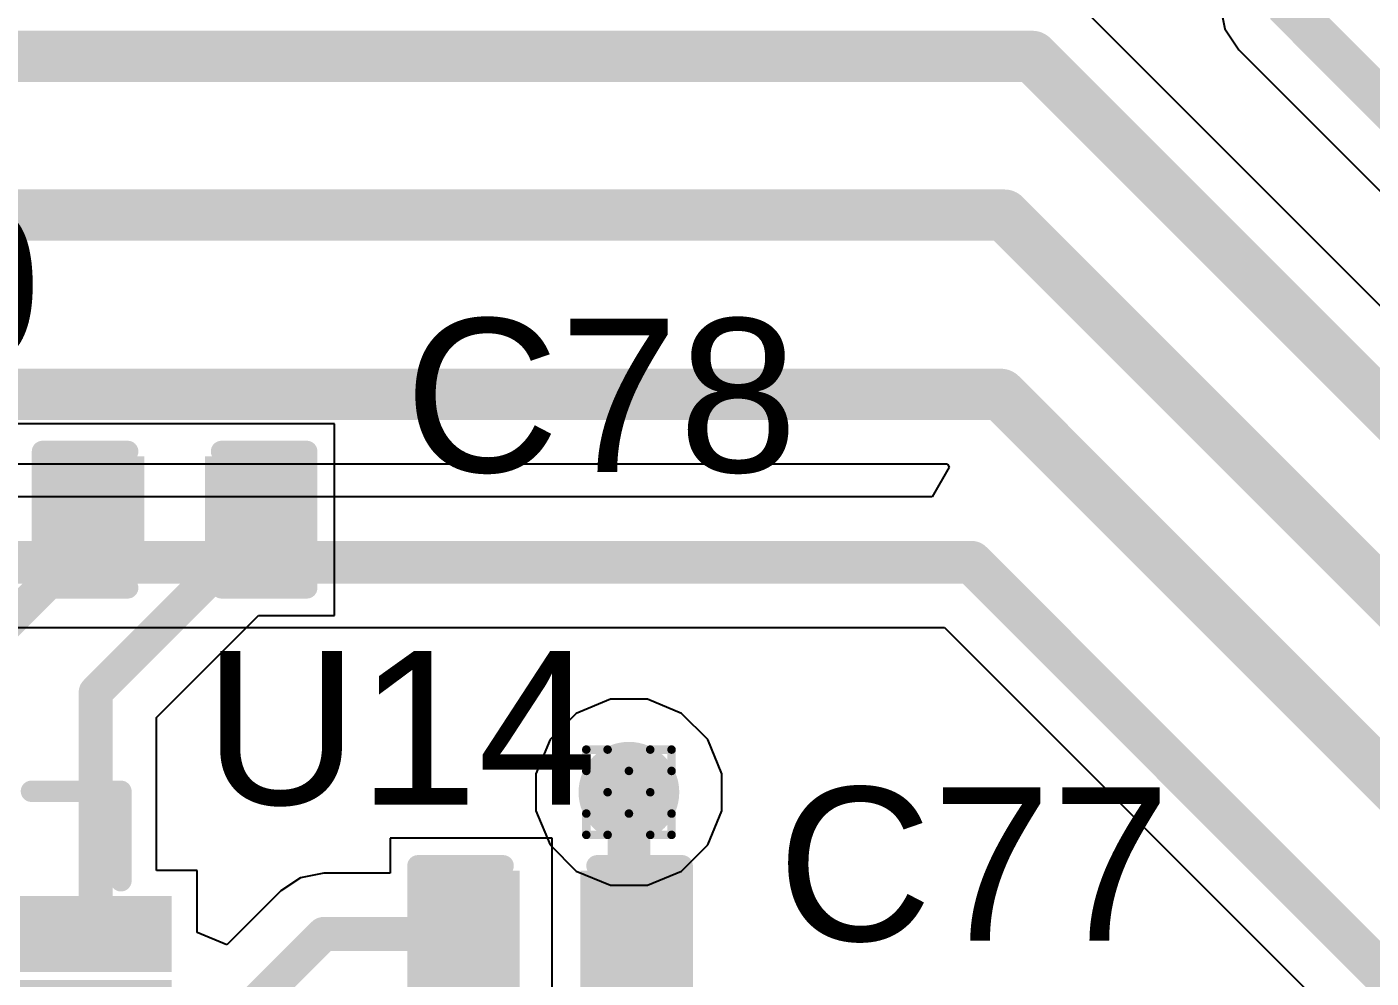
# Model space of a CAD drawing. Header units: inches. Extents: x -11 to 5379, y 0 to 5429.
# Drawn here: x 128.36 to 136.37, y 23.96 to 29.62 of the extents above; entities that cross this region are included whole.
import ezdxf

# ---------------------------------------------------------------- set-up
doc = ezdxf.new("R2010")
doc.units = ezdxf.units.IN
for name, color, linetype in [('Bottom Layer', 5, 'Continuous'), ('Drill Drawing', 1, 'Continuous'), ('GND', 16, 'Continuous'), ('PWR', 76, 'Continuous'), ('Top Layer', 1, 'Continuous'), ('Top Overlay', 2, 'Continuous'), ('Top Paste', 8, 'Continuous'), ('Top Solder', 216, 'Continuous'), ('Via Holes', 16, 'Continuous')]:
    doc.layers.add(name, color=color, linetype=linetype)
doc.styles.add('Arial', font='', dxfattribs={"height": 0.2})
doc.styles.get('Arial').set_extended_font_data('Arial')

# ---------------------------------------------------------------- blocks, each defined once
blk = doc.blocks.new('C___0402_44')
at = {"layer": 'Top Layer'}
for points in [[(-0.6985, -0.3175), (-0.6985, 0.3175), (-0.2413, 0.3175), (-0.2413, -0.3175)], [(0.2413, -0.3175), (0.2413, 0.3175), (0.6985, 0.3175), (0.6985, -0.3175)]]:
    blk.add_hatch(color=1, dxfattribs=at).paths.add_polyline_path(points)
at = {"layer": 'Top Paste'}
for points in [[(-0.6985, -0.3175), (-0.6985, 0.3175), (-0.2413, 0.3175), (-0.2413, -0.3175)], [(0.2413, -0.3175), (0.2413, 0.3175), (0.6985, 0.3175), (0.6985, -0.3175)]]:
    blk.add_hatch(color=8, dxfattribs=at).paths.add_polyline_path(points)
at = {"layer": 'Top Solder'}
for points in [[(-0.7585, -0.3775), (-0.7585, 0.3775), (-0.1813, 0.3775), (-0.1813, -0.3775)], [(0.1813, -0.3775), (0.1813, 0.3775), (0.7585, 0.3775), (0.7585, -0.3775)]]:
    blk.add_hatch(color=216, dxfattribs=at).paths.add_polyline_path(points)
at = {"layer": 'Top Overlay'}
for points in [[(-0.7874, 0.4064, 0.127, 0.127, 0), (-0.2794, 0.4064, 0.127, 0.127, 0)], [(-0.7874, -0.4064, 0.127, 0.127, 0), (-0.7874, 0.4064, 0.127, 0.127, 0)], [(0.2794, 0.4064, 0.127, 0.127, 0), (0.7874, 0.4064, 0.127, 0.127, 0)], [(0.7874, -0.4064, 0.127, 0.127, 0), (0.7874, 0.4064, 0.127, 0.127, 0)], [(-0.7874, -0.4064, 0.127, 0.127, 0), (-0.2794, -0.4064, 0.127, 0.127, 0)], [(0.2794, -0.4064, 0.127, 0.127, 0), (0.7874, -0.4064, 0.127, 0.127, 0)]]:
    blk.add_lwpolyline(points, format="xyseb", dxfattribs=at)
for points in [[(-0.8191, 0.4064, 0.0635, 0.0635, 1), (-0.7556, 0.4064, 0.0635, 0.0635, 1)], [(-0.8191, 0.4064, 0.0635, 0.0635, 1), (-0.7556, 0.4064, 0.0635, 0.0635, 1)], [(-0.3111, 0.4064, 0.0635, 0.0635, 1), (-0.2477, 0.4064, 0.0635, 0.0635, 1)], [(0.2477, 0.4064, 0.0635, 0.0635, 1), (0.3111, 0.4064, 0.0635, 0.0635, 1)], [(0.7556, 0.4064, 0.0635, 0.0635, 1), (0.8191, 0.4064, 0.0635, 0.0635, 1)], [(0.7556, 0.4064, 0.0635, 0.0635, 1), (0.8191, 0.4064, 0.0635, 0.0635, 1)], [(-0.8191, -0.4064, 0.0635, 0.0635, 1), (-0.7556, -0.4064, 0.0635, 0.0635, 1)], [(-0.8191, -0.4064, 0.0635, 0.0635, 1), (-0.7556, -0.4064, 0.0635, 0.0635, 1)], [(-0.3111, -0.4064, 0.0635, 0.0635, 1), (-0.2477, -0.4064, 0.0635, 0.0635, 1)], [(0.2477, -0.4064, 0.0635, 0.0635, 1), (0.3111, -0.4064, 0.0635, 0.0635, 1)], [(0.7556, -0.4064, 0.0635, 0.0635, 1), (0.8191, -0.4064, 0.0635, 0.0635, 1)], [(0.7556, -0.4064, 0.0635, 0.0635, 1), (0.8191, -0.4064, 0.0635, 0.0635, 1)]]:
    blk.add_lwpolyline(points, format="xyseb", close=True, dxfattribs=at)
blk = doc.blocks.new('C___0402_45')
at = {"layer": 'Top Layer'}
for points in [[(-0.6985, -0.3175), (-0.6985, 0.3175), (-0.2413, 0.3175), (-0.2413, -0.3175)], [(0.2413, -0.3175), (0.2413, 0.3175), (0.6985, 0.3175), (0.6985, -0.3175)]]:
    blk.add_hatch(color=1, dxfattribs=at).paths.add_polyline_path(points)
at = {"layer": 'Top Paste'}
for points in [[(-0.6985, -0.3175), (-0.6985, 0.3175), (-0.2413, 0.3175), (-0.2413, -0.3175)], [(0.2413, -0.3175), (0.2413, 0.3175), (0.6985, 0.3175), (0.6985, -0.3175)]]:
    blk.add_hatch(color=8, dxfattribs=at).paths.add_polyline_path(points)
at = {"layer": 'Top Solder'}
for points in [[(-0.7585, -0.3775), (-0.7585, 0.3775), (-0.1813, 0.3775), (-0.1813, -0.3775)], [(0.1813, -0.3775), (0.1813, 0.3775), (0.7585, 0.3775), (0.7585, -0.3775)]]:
    blk.add_hatch(color=216, dxfattribs=at).paths.add_polyline_path(points)
at = {"layer": 'Top Overlay'}
for points in [[(-0.7874, 0.4064, 0.127, 0.127, 0), (-0.2794, 0.4064, 0.127, 0.127, 0)], [(-0.7874, -0.4064, 0.127, 0.127, 0), (-0.7874, 0.4064, 0.127, 0.127, 0)], [(0.2794, 0.4064, 0.127, 0.127, 0), (0.7874, 0.4064, 0.127, 0.127, 0)], [(0.7874, -0.4064, 0.127, 0.127, 0), (0.7874, 0.4064, 0.127, 0.127, 0)], [(-0.7874, -0.4064, 0.127, 0.127, 0), (-0.2794, -0.4064, 0.127, 0.127, 0)], [(0.2794, -0.4064, 0.127, 0.127, 0), (0.7874, -0.4064, 0.127, 0.127, 0)]]:
    blk.add_lwpolyline(points, format="xyseb", dxfattribs=at)
for points in [[(-0.8191, 0.4064, 0.0635, 0.0635, 1), (-0.7556, 0.4064, 0.0635, 0.0635, 1)], [(-0.8191, 0.4064, 0.0635, 0.0635, 1), (-0.7556, 0.4064, 0.0635, 0.0635, 1)], [(-0.3111, 0.4064, 0.0635, 0.0635, 1), (-0.2477, 0.4064, 0.0635, 0.0635, 1)], [(0.2477, 0.4064, 0.0635, 0.0635, 1), (0.3111, 0.4064, 0.0635, 0.0635, 1)], [(0.7556, 0.4064, 0.0635, 0.0635, 1), (0.8191, 0.4064, 0.0635, 0.0635, 1)], [(0.7556, 0.4064, 0.0635, 0.0635, 1), (0.8191, 0.4064, 0.0635, 0.0635, 1)], [(-0.8191, -0.4064, 0.0635, 0.0635, 1), (-0.7556, -0.4064, 0.0635, 0.0635, 1)], [(-0.8191, -0.4064, 0.0635, 0.0635, 1), (-0.7556, -0.4064, 0.0635, 0.0635, 1)], [(-0.3111, -0.4064, 0.0635, 0.0635, 1), (-0.2477, -0.4064, 0.0635, 0.0635, 1)], [(0.2477, -0.4064, 0.0635, 0.0635, 1), (0.3111, -0.4064, 0.0635, 0.0635, 1)], [(0.7556, -0.4064, 0.0635, 0.0635, 1), (0.8191, -0.4064, 0.0635, 0.0635, 1)], [(0.7556, -0.4064, 0.0635, 0.0635, 1), (0.8191, -0.4064, 0.0635, 0.0635, 1)]]:
    blk.add_lwpolyline(points, format="xyseb", close=True, dxfattribs=at)
blk = doc.blocks.new('16_QFN__3_3___61')
at = {"layer": 'Top Layer'}
for points in [[(-0.875, 1.8), (-0.625, 1.8), (-0.625, 1.1), (-0.875, 1.1)], [(-0.375, 1.8), (-0.125, 1.8), (-0.125, 1.1), (-0.375, 1.1)], [(0.125, 1.8), (0.375, 1.8), (0.375, 1.1), (0.125, 1.1)], [(0.625, 1.8), (0.875, 1.8), (0.875, 1.1), (0.625, 1.1)], [(-1.1, 0.875), (-1.1, 0.625), (-1.8, 0.625), (-1.8, 0.875)], [(-0.85, 0.85), (0.85, 0.85), (0.85, -0.85), (-0.85, -0.85)], [(1.8, 0.875), (1.8, 0.625), (1.1, 0.625), (1.1, 0.875)], [(-1.1, 0.375), (-1.1, 0.125), (-1.8, 0.125), (-1.8, 0.375)], [(1.8, 0.375), (1.8, 0.125), (1.1, 0.125), (1.1, 0.375)], [(-1.1, -0.125), (-1.1, -0.375), (-1.8, -0.375), (-1.8, -0.125)], [(1.8, -0.125), (1.8, -0.375), (1.1, -0.375), (1.1, -0.125)], [(-1.1, -0.625), (-1.1, -0.875), (-1.8, -0.875), (-1.8, -0.625)], [(1.8, -0.625), (1.8, -0.875), (1.1, -0.875), (1.1, -0.625)], [(-0.875, -1.1), (-0.625, -1.1), (-0.625, -1.8), (-0.875, -1.8)], [(-0.375, -1.1), (-0.125, -1.1), (-0.125, -1.8), (-0.375, -1.8)], [(0.125, -1.1), (0.375, -1.1), (0.375, -1.8), (0.125, -1.8)], [(0.625, -1.1), (0.875, -1.1), (0.875, -1.8), (0.625, -1.8)]]:
    blk.add_hatch(color=1, dxfattribs=at).paths.add_polyline_path(points)
at = {"layer": 'Top Paste'}
for points in [[(-0.875, 1.8), (-0.625, 1.8), (-0.625, 1.1), (-0.875, 1.1)], [(-0.375, 1.8), (-0.125, 1.8), (-0.125, 1.1), (-0.375, 1.1)], [(0.125, 1.8), (0.375, 1.8), (0.375, 1.1), (0.125, 1.1)], [(0.625, 1.8), (0.875, 1.8), (0.875, 1.1), (0.625, 1.1)], [(-1.1, 0.875), (-1.1, 0.625), (-1.8, 0.625), (-1.8, 0.875)], [(-0.85, 0.85), (0.85, 0.85), (0.85, -0.85), (-0.85, -0.85)], [(1.8, 0.875), (1.8, 0.625), (1.1, 0.625), (1.1, 0.875)], [(-1.1, 0.375), (-1.1, 0.125), (-1.8, 0.125), (-1.8, 0.375)], [(1.8, 0.375), (1.8, 0.125), (1.1, 0.125), (1.1, 0.375)], [(-1.1, -0.125), (-1.1, -0.375), (-1.8, -0.375), (-1.8, -0.125)], [(1.8, -0.125), (1.8, -0.375), (1.1, -0.375), (1.1, -0.125)], [(-1.1, -0.625), (-1.1, -0.875), (-1.8, -0.875), (-1.8, -0.625)], [(1.8, -0.625), (1.8, -0.875), (1.1, -0.875), (1.1, -0.625)], [(-0.875, -1.1), (-0.625, -1.1), (-0.625, -1.8), (-0.875, -1.8)], [(-0.375, -1.1), (-0.125, -1.1), (-0.125, -1.8), (-0.375, -1.8)], [(0.125, -1.1), (0.375, -1.1), (0.375, -1.8), (0.125, -1.8)], [(0.625, -1.1), (0.875, -1.1), (0.875, -1.8), (0.625, -1.8)]]:
    blk.add_hatch(color=8, dxfattribs=at).paths.add_polyline_path(points)
at = {"layer": 'Top Solder'}
for points in [[(-0.9766, 1.9016), (-0.5234, 1.9016), (-0.5234, 0.9984), (-0.9766, 0.9984)], [(-0.4766, 1.9016), (-0.0234, 1.9016), (-0.0234, 0.9984), (-0.4766, 0.9984)], [(0.0234, 1.9016), (0.4766, 1.9016), (0.4766, 0.9984), (0.0234, 0.9984)], [(0.5234, 1.9016), (0.9766, 1.9016), (0.9766, 0.9984), (0.5234, 0.9984)], [(-0.9984, 0.9766), (-0.9984, 0.5234), (-1.9016, 0.5234), (-1.9016, 0.9766)], [(1.9016, 0.9766), (1.9016, 0.5234), (0.9984, 0.5234), (0.9984, 0.9766)], [(-0.9516, 0.9516), (0.9516, 0.9516), (0.9516, -0.9516), (-0.9516, -0.9516)], [(-0.9984, 0.4766), (-0.9984, 0.0234), (-1.9016, 0.0234), (-1.9016, 0.4766)], [(1.9016, 0.4766), (1.9016, 0.0234), (0.9984, 0.0234), (0.9984, 0.4766)], [(-0.9984, -0.0234), (-0.9984, -0.4766), (-1.9016, -0.4766), (-1.9016, -0.0234)], [(1.9016, -0.0234), (1.9016, -0.4766), (0.9984, -0.4766), (0.9984, -0.0234)], [(-0.9984, -0.5234), (-0.9984, -0.9766), (-1.9016, -0.9766), (-1.9016, -0.5234)], [(1.9016, -0.5234), (1.9016, -0.9766), (0.9984, -0.9766), (0.9984, -0.5234)], [(-0.9766, -0.9984), (-0.5234, -0.9984), (-0.5234, -1.9016), (-0.9766, -1.9016)], [(-0.4766, -0.9984), (-0.0234, -0.9984), (-0.0234, -1.9016), (-0.4766, -1.9016)], [(0.0234, -0.9984), (0.4766, -0.9984), (0.4766, -1.9016), (0.0234, -1.9016)], [(0.5234, -0.9984), (0.9766, -0.9984), (0.9766, -1.9016), (0.5234, -1.9016)]]:
    blk.add_hatch(color=216, dxfattribs=at).paths.add_polyline_path(points)
at = {"layer": 'Top Overlay'}
for points in [[(-1.0668, 1.6002, 0.127, 0.127, 0), (-1.6002, 1.6002, 0.127, 0.127, 0)], [(-1.6002, 1.0668, 0.127, 0.127, 0), (-1.6002, 1.6002, 0.127, 0.127, 0)], [(1.6002, 1.6002, 0.127, 0.127, 0), (1.0668, 1.6002, 0.127, 0.127, 0)], [(1.6002, 1.0668, 0.127, 0.127, 0), (1.6002, 1.6002, 0.127, 0.127, 0)], [(-2.0828, 0.635, 0.127, 0.127, 0), (-2.0828, 0.889, 0.127, 0.127, 0)], [(-1.9558, 0.762, 0.127, 0.127, 0), (-2.0828, 0.889, 0.127, 0.127, 0)], [(-2.0828, 0.635, 0.127, 0.127, 0), (-1.9558, 0.762, 0.127, 0.127, 0)], [(-1.6002, -1.6002, 0.127, 0.127, 0), (-1.6002, -1.0668, 0.127, 0.127, 0)], [(1.6002, -1.6002, 0.127, 0.127, 0), (1.6002, -1.0668, 0.127, 0.127, 0)], [(-1.0668, -1.6002, 0.127, 0.127, 0), (-1.6002, -1.6002, 0.127, 0.127, 0)], [(1.6002, -1.6002, 0.127, 0.127, 0), (1.0668, -1.6002, 0.127, 0.127, 0)]]:
    blk.add_lwpolyline(points, format="xyseb", dxfattribs=at)
for points in [[(-1.632, 1.6002, 0.0635, 0.0635, 1), (-1.5684, 1.6002, 0.0635, 0.0635, 1)], [(-1.632, 1.6002, 0.0635, 0.0635, 1), (-1.5684, 1.6002, 0.0635, 0.0635, 1)], [(-1.0985, 1.6002, 0.0635, 0.0635, 1), (-1.0351, 1.6002, 0.0635, 0.0635, 1)], [(1.035, 1.6002, 0.0635, 0.0635, 1), (1.0985, 1.6002, 0.0635, 0.0635, 1)], [(1.5684, 1.6002, 0.0635, 0.0635, 1), (1.6319, 1.6002, 0.0635, 0.0635, 1)], [(1.5684, 1.6002, 0.0635, 0.0635, 1), (1.6319, 1.6002, 0.0635, 0.0635, 1)], [(-1.632, 1.0668, 0.0635, 0.0635, 1), (-1.5684, 1.0668, 0.0635, 0.0635, 1)], [(1.5684, 1.0668, 0.0635, 0.0635, 1), (1.6319, 1.0668, 0.0635, 0.0635, 1)], [(-2.1145, 0.889, 0.0635, 0.0635, 1), (-2.0511, 0.889, 0.0635, 0.0635, 1)], [(-2.1145, 0.889, 0.0635, 0.0635, 1), (-2.0511, 0.889, 0.0635, 0.0635, 1)], [(-1.9875, 0.762, 0.0635, 0.0635, 1), (-1.9241, 0.762, 0.0635, 0.0635, 1)], [(-1.9875, 0.762, 0.0635, 0.0635, 1), (-1.9241, 0.762, 0.0635, 0.0635, 1)], [(-2.1145, 0.635, 0.0635, 0.0635, 1), (-2.0511, 0.635, 0.0635, 0.0635, 1)], [(-2.1145, 0.635, 0.0635, 0.0635, 1), (-2.0511, 0.635, 0.0635, 0.0635, 1)], [(-1.632, -1.0668, 0.0635, 0.0635, 1), (-1.5684, -1.0668, 0.0635, 0.0635, 1)], [(1.5684, -1.0668, 0.0635, 0.0635, 1), (1.6319, -1.0668, 0.0635, 0.0635, 1)], [(-1.632, -1.6002, 0.0635, 0.0635, 1), (-1.5684, -1.6002, 0.0635, 0.0635, 1)], [(-1.632, -1.6002, 0.0635, 0.0635, 1), (-1.5684, -1.6002, 0.0635, 0.0635, 1)], [(-1.0985, -1.6002, 0.0635, 0.0635, 1), (-1.0351, -1.6002, 0.0635, 0.0635, 1)], [(1.035, -1.6002, 0.0635, 0.0635, 1), (1.0985, -1.6002, 0.0635, 0.0635, 1)], [(1.5684, -1.6002, 0.0635, 0.0635, 1), (1.6319, -1.6002, 0.0635, 0.0635, 1)], [(1.5684, -1.6002, 0.0635, 0.0635, 1), (1.6319, -1.6002, 0.0635, 0.0635, 1)]]:
    blk.add_lwpolyline(points, format="xyseb", close=True, dxfattribs=at)

msp = doc.modelspace()

# ---------------------------------------------------------------- hatches: boundary and pattern name
at = {"layer": 'Bottom Layer'}
h = msp.add_hatch(color=5, dxfattribs=at)
edge = h.paths.add_edge_path()
edge.add_arc((131.9459, 25.0656), 0.3, 0, 360)
at = {"layer": 'GND'}
h = msp.add_hatch(color=16, dxfattribs=at)
edge = h.paths.add_edge_path()
edge.add_arc((131.9459, 25.0656), 0.3, 0, 360)
at = {"layer": 'PWR'}
h = msp.add_hatch(color=76, dxfattribs=at)
edge = h.paths.add_edge_path()
edge.add_arc((131.9459, 25.0656), 0.3, 0, 360)
at = {"layer": 'Top Layer'}
h = msp.add_hatch(color=1, dxfattribs=at)
edge = h.paths.add_edge_path()
edge.add_arc((131.9459, 25.0656), 0.3, 0, 360)
at = {"layer": 'Via Holes'}
h = msp.add_hatch(color=7, dxfattribs=at)
edge = h.paths.add_edge_path()
edge.add_arc((131.9459, 25.0656), 0.15, 0, 360)

# ---------------------------------------------------------------- linework, layer by layer
at = {"layer": 'Bottom Layer'}
for p, q in [((143.1421, 21.2424), (134.6426, 29.7418)), ((135.466, 29.7621), (135.4955, 29.6135)), ((135.4955, 29.6135), (135.5797, 29.4875)), ((135.5797, 29.4875), (139.2288, 25.8384)), ((126.4052, 27.0215), (133.8381, 27.0215)), ((133.8535, 27.002), (133.7518, 26.8242)), ((133.8381, 27.0215), (133.8433, 27.0193)), ((133.8433, 27.0193), (133.8535, 27.002)), ((133.7518, 26.8242), (122.5007, 26.8242)), ((122.3398, 26.0473), (133.8256, 26.0473)), ((133.8256, 26.0473), (137.3634, 22.5095))]:
    msp.add_line(p, q, dxfattribs=at)
for points in [[(135.8544, 29.7621, 0.254, 0.254, 0), (139.5035, 26.113, 0.254, 0.254, 0)], [(126.5524, 29.4488, 0.3048, 0.3048, 0), (134.3496, 29.4488, 0.3048, 0.3048, 0)], [(134.3496, 29.4488, 0.3048, 0.3048, 0), (142.9704, 20.828, 0.3048, 0.3048, 0)], [(126.4469, 28.5035, 0.3048, 0.3048, 0), (134.1833, 28.5035, 0.3048, 0.3048, 0)], [(134.1833, 28.5035, 0.3048, 0.3048, 0), (142.731, 19.9558, 0.3048, 0.3048, 0)], [(126.4052, 27.4358, 0.3048, 0.3048, 0), (134.1617, 27.4358, 0.3048, 0.3048, 0)], [(134.1617, 27.4358, 0.3048, 0.3048, 0), (142.4681, 19.1294, 0.3048, 0.3048, 0)], [(122.3398, 26.4358, 0.254, 0.254, 0), (133.9865, 26.4358, 0.254, 0.254, 0)], [(133.9865, 26.4358, 0.254, 0.254, 0), (137.9174, 22.5049, 0.254, 0.254, 0)]]:
    msp.add_lwpolyline(points, format="xyseb", dxfattribs=at)
for points in [[(134.2734, 29.4488, 0.1524, 0.1524, 1), (134.4258, 29.4488, 0.1524, 0.1524, 1)], [(134.2734, 29.4488, 0.1524, 0.1524, 1), (134.4258, 29.4488, 0.1524, 0.1524, 1)], [(134.1071, 28.5035, 0.1524, 0.1524, 1), (134.2595, 28.5035, 0.1524, 0.1524, 1)], [(134.1071, 28.5035, 0.1524, 0.1524, 1), (134.2595, 28.5035, 0.1524, 0.1524, 1)], [(134.0855, 27.4358, 0.1524, 0.1524, 1), (134.2379, 27.4358, 0.1524, 0.1524, 1)], [(134.0855, 27.4358, 0.1524, 0.1524, 1), (134.2379, 27.4358, 0.1524, 0.1524, 1)], [(133.923, 26.4358, 0.127, 0.127, 1), (134.05, 26.4358, 0.127, 0.127, 1)], [(133.923, 26.4358, 0.127, 0.127, 1), (134.05, 26.4358, 0.127, 0.127, 1)]]:
    msp.add_lwpolyline(points, format="xyseb", close=True, dxfattribs=at)
at = {"layer": 'Drill Drawing'}
for points in [[(131.6919, 25.1926, 0.0508, 0.0508, 0), (131.6919, 25.3196, 0.0508, 0.0508, 0)], [(131.6919, 25.3196, 0.0508, 0.0508, 0), (131.8189, 25.3196, 0.0508, 0.0508, 0)], [(131.8189, 25.3196, 0.0508, 0.0508, 0), (131.9459, 25.1926, 0.0508, 0.0508, 0)], [(131.9459, 25.1926, 0.0508, 0.0508, 0), (132.0729, 25.3196, 0.0508, 0.0508, 0)], [(132.0729, 25.3196, 0.0508, 0.0508, 0), (132.1999, 25.3196, 0.0508, 0.0508, 0)], [(132.1999, 25.1926, 0.0508, 0.0508, 0), (132.1999, 25.3196, 0.0508, 0.0508, 0)], [(131.6919, 25.1926, 0.0508, 0.0508, 0), (131.8189, 25.0656, 0.0508, 0.0508, 0)], [(132.0729, 25.0656, 0.0508, 0.0508, 0), (132.1999, 25.1926, 0.0508, 0.0508, 0)], [(131.6919, 24.9386, 0.0508, 0.0508, 0), (131.8189, 25.0656, 0.0508, 0.0508, 0)], [(132.0729, 25.0656, 0.0508, 0.0508, 0), (132.1999, 24.9386, 0.0508, 0.0508, 0)], [(131.6919, 24.8116, 0.0508, 0.0508, 0), (131.6919, 24.9386, 0.0508, 0.0508, 0)], [(131.8189, 24.8116, 0.0508, 0.0508, 0), (131.9459, 24.9386, 0.0508, 0.0508, 0)], [(131.9459, 24.9386, 0.0508, 0.0508, 0), (132.0729, 24.8116, 0.0508, 0.0508, 0)], [(132.1999, 24.8116, 0.0508, 0.0508, 0), (132.1999, 24.9386, 0.0508, 0.0508, 0)], [(131.6919, 24.8116, 0.0508, 0.0508, 0), (131.8189, 24.8116, 0.0508, 0.0508, 0)], [(132.0729, 24.8116, 0.0508, 0.0508, 0), (132.1999, 24.8116, 0.0508, 0.0508, 0)]]:
    msp.add_lwpolyline(points, format="xyseb", dxfattribs=at)
for points in [[(131.6792, 25.3196, 0.0254, 0.0254, 1), (131.7046, 25.3196, 0.0254, 0.0254, 1)], [(131.6792, 25.3196, 0.0254, 0.0254, 1), (131.7046, 25.3196, 0.0254, 0.0254, 1)], [(131.8062, 25.3196, 0.0254, 0.0254, 1), (131.8316, 25.3196, 0.0254, 0.0254, 1)], [(131.8062, 25.3196, 0.0254, 0.0254, 1), (131.8316, 25.3196, 0.0254, 0.0254, 1)], [(132.0602, 25.3196, 0.0254, 0.0254, 1), (132.0856, 25.3196, 0.0254, 0.0254, 1)], [(132.0602, 25.3196, 0.0254, 0.0254, 1), (132.0856, 25.3196, 0.0254, 0.0254, 1)], [(132.1872, 25.3196, 0.0254, 0.0254, 1), (132.2126, 25.3196, 0.0254, 0.0254, 1)], [(132.1872, 25.3196, 0.0254, 0.0254, 1), (132.2126, 25.3196, 0.0254, 0.0254, 1)], [(131.6792, 25.1926, 0.0254, 0.0254, 1), (131.7046, 25.1926, 0.0254, 0.0254, 1)], [(131.6792, 25.1926, 0.0254, 0.0254, 1), (131.7046, 25.1926, 0.0254, 0.0254, 1)], [(131.9332, 25.1926, 0.0254, 0.0254, 1), (131.9586, 25.1926, 0.0254, 0.0254, 1)], [(131.9332, 25.1926, 0.0254, 0.0254, 1), (131.9586, 25.1926, 0.0254, 0.0254, 1)], [(132.1872, 25.1926, 0.0254, 0.0254, 1), (132.2126, 25.1926, 0.0254, 0.0254, 1)], [(132.1872, 25.1926, 0.0254, 0.0254, 1), (132.2126, 25.1926, 0.0254, 0.0254, 1)], [(131.8062, 25.0656, 0.0254, 0.0254, 1), (131.8316, 25.0656, 0.0254, 0.0254, 1)], [(131.8062, 25.0656, 0.0254, 0.0254, 1), (131.8316, 25.0656, 0.0254, 0.0254, 1)], [(132.0602, 25.0656, 0.0254, 0.0254, 1), (132.0856, 25.0656, 0.0254, 0.0254, 1)], [(132.0602, 25.0656, 0.0254, 0.0254, 1), (132.0856, 25.0656, 0.0254, 0.0254, 1)], [(131.6792, 24.9386, 0.0254, 0.0254, 1), (131.7046, 24.9386, 0.0254, 0.0254, 1)], [(131.6792, 24.9386, 0.0254, 0.0254, 1), (131.7046, 24.9386, 0.0254, 0.0254, 1)], [(131.9332, 24.9386, 0.0254, 0.0254, 1), (131.9586, 24.9386, 0.0254, 0.0254, 1)], [(131.9332, 24.9386, 0.0254, 0.0254, 1), (131.9586, 24.9386, 0.0254, 0.0254, 1)], [(132.1872, 24.9386, 0.0254, 0.0254, 1), (132.2126, 24.9386, 0.0254, 0.0254, 1)], [(132.1872, 24.9386, 0.0254, 0.0254, 1), (132.2126, 24.9386, 0.0254, 0.0254, 1)], [(131.6792, 24.8116, 0.0254, 0.0254, 1), (131.7046, 24.8116, 0.0254, 0.0254, 1)], [(131.6792, 24.8116, 0.0254, 0.0254, 1), (131.7046, 24.8116, 0.0254, 0.0254, 1)], [(131.8062, 24.8116, 0.0254, 0.0254, 1), (131.8316, 24.8116, 0.0254, 0.0254, 1)], [(131.8062, 24.8116, 0.0254, 0.0254, 1), (131.8316, 24.8116, 0.0254, 0.0254, 1)], [(132.0602, 24.8116, 0.0254, 0.0254, 1), (132.0856, 24.8116, 0.0254, 0.0254, 1)], [(132.0602, 24.8116, 0.0254, 0.0254, 1), (132.0856, 24.8116, 0.0254, 0.0254, 1)], [(132.1872, 24.8116, 0.0254, 0.0254, 1), (132.2126, 24.8116, 0.0254, 0.0254, 1)], [(132.1872, 24.8116, 0.0254, 0.0254, 1), (132.2126, 24.8116, 0.0254, 0.0254, 1)]]:
    msp.add_lwpolyline(points, format="xyseb", close=True, dxfattribs=at)
at = {"layer": 'PWR'}
for p, q in [((131.8357, 25.6196), (131.6321, 25.5353)), ((132.0561, 25.6196), (131.8357, 25.6196)), ((132.2597, 25.5353), (132.0561, 25.6196)), ((131.6321, 25.5353), (131.4762, 25.3794)), ((132.4155, 25.3794), (132.2597, 25.5353)), ((131.4762, 25.3794), (131.3919, 25.1758)), ((132.4999, 25.1758), (132.4155, 25.3794)), ((131.3919, 25.1758), (131.3919, 24.9554)), ((132.4999, 24.9554), (132.4999, 25.1758)), ((131.3919, 24.9554), (131.4762, 24.7518)), ((132.4155, 24.7518), (132.4999, 24.9554)), ((131.4762, 24.7518), (131.6321, 24.5959)), ((132.2597, 24.5959), (132.4155, 24.7518)), ((131.6321, 24.5959), (131.8357, 24.5116)), ((132.0561, 24.5116), (132.2597, 24.5959)), ((131.8357, 24.5116), (132.0561, 24.5116))]:
    msp.add_line(p, q, dxfattribs=at)
at = {"layer": 'Top Layer'}
for p, q in [((128.4494, 27.2607), (128.2716, 27.2607)), ((130.1915, 27.2607), (128.4494, 27.2607)), ((130.1915, 26.1177), (130.1915, 27.2607)), ((129.1317, 25.5103), (129.739, 26.1177)), ((129.739, 26.1177), (130.1915, 26.1177)), ((129.1317, 24.6002), (129.1317, 25.5103)), ((131.4887, 24.7927), (130.5235, 24.7927)), ((130.5235, 24.7927), (130.5235, 24.5838)), ((131.4887, 23.7927), (131.4887, 24.7927)), ((129.3731, 24.6002), (129.1317, 24.6002)), ((129.3731, 24.231), (129.3731, 24.6002)), ((129.9888, 24.5562), (129.8712, 24.4776)), ((130.1275, 24.5838), (129.9888, 24.5562)), ((130.5235, 24.5838), (130.1275, 24.5838)), ((130.1275, 24.5838), (130.1275, 24.5838)), ((129.8712, 24.4776), (129.5509, 24.1573)), ((129.5509, 24.1573), (129.3731, 24.231))]:
    msp.add_line(p, q, dxfattribs=at)
for points in [[(128.7691, 26.6003, 0.2032, 0.2032, 0), (128.7691, 26.6892, 0.2032, 0.2032, 0)], [(129.7089, 26.6003, 0.2032, 0.2032, 0), (129.7089, 26.6892, 0.2032, 0.2032, 0)], [(128.0691, 25.9003, 0.2032, 0.2032, 0), (128.7691, 26.6003, 0.2032, 0.2032, 0)], [(128.7691, 25.6605, 0.2032, 0.2032, 0), (129.7089, 26.6003, 0.2032, 0.2032, 0)], [(128.7691, 24.2212, 0.2032, 0.2032, 0), (128.7691, 25.6605, 0.2032, 0.2032, 0)], [(131.9459, 24.2212, 0.254, 0.254, 0), (131.9459, 25.0656, 0.254, 0.254, 0)], [(129.6275, 23.7212, 0.2032, 0.2032, 0), (130.1275, 24.2212, 0.2032, 0.2032, 0)], [(130.1275, 24.2212, 0.2032, 0.2032, 0), (131.0061, 24.2212, 0.2032, 0.2032, 0)]]:
    msp.add_lwpolyline(points, format="xyseb", dxfattribs=at)
for points in [[(128.7183, 26.6892, 0.1016, 0.1016, 1), (128.8199, 26.6892, 0.1016, 0.1016, 1)], [(129.6581, 26.6892, 0.1016, 0.1016, 1), (129.7597, 26.6892, 0.1016, 0.1016, 1)], [(128.7183, 26.6003, 0.1016, 0.1016, 1), (128.8199, 26.6003, 0.1016, 0.1016, 1)], [(128.7183, 26.6003, 0.1016, 0.1016, 1), (128.8199, 26.6003, 0.1016, 0.1016, 1)], [(129.6581, 26.6003, 0.1016, 0.1016, 1), (129.7597, 26.6003, 0.1016, 0.1016, 1)], [(129.6581, 26.6003, 0.1016, 0.1016, 1), (129.7597, 26.6003, 0.1016, 0.1016, 1)], [(128.7183, 25.6605, 0.1016, 0.1016, 1), (128.8199, 25.6605, 0.1016, 0.1016, 1)], [(128.7183, 25.6605, 0.1016, 0.1016, 1), (128.8199, 25.6605, 0.1016, 0.1016, 1)], [(131.8824, 25.0656, 0.127, 0.127, 1), (132.0094, 25.0656, 0.127, 0.127, 1)], [(131.8824, 24.2212, 0.127, 0.127, 1), (132.0094, 24.2212, 0.127, 0.127, 1)], [(128.7183, 24.2212, 0.1016, 0.1016, 1), (128.8199, 24.2212, 0.1016, 0.1016, 1)], [(130.0767, 24.2212, 0.1016, 0.1016, 1), (130.1783, 24.2212, 0.1016, 0.1016, 1)], [(130.0767, 24.2212, 0.1016, 0.1016, 1), (130.1783, 24.2212, 0.1016, 0.1016, 1)], [(130.9553, 24.2212, 0.1016, 0.1016, 1), (131.0569, 24.2212, 0.1016, 0.1016, 1)]]:
    msp.add_lwpolyline(points, format="xyseb", close=True, dxfattribs=at)

# ---------------------------------------------------------------- block references
for name, p in [('C___0402_45', (129.239, 26.6892)), ('C___0402_44', (131.476, 24.2212))]:
    msp.add_blockref(name, p)
at = {"rotation": 270}
msp.add_blockref('16_QFN__3_3___61', (127.3191, 23.4712), dxfattribs=at)

# ---------------------------------------------------------------- texts
at = {"layer": 'Top Overlay', "style": 'Arial'}
for s, p in [('C80', (126.1003, 27.6292)), ('C78', (130.6085, 26.9725)), ('U14', (129.4121, 24.9923)), ('C77', (132.8296, 24.181))]:
    msp.add_text(s, height=0.9144, dxfattribs=at).set_placement(p)

doc.saveas('drawing.dxf')
